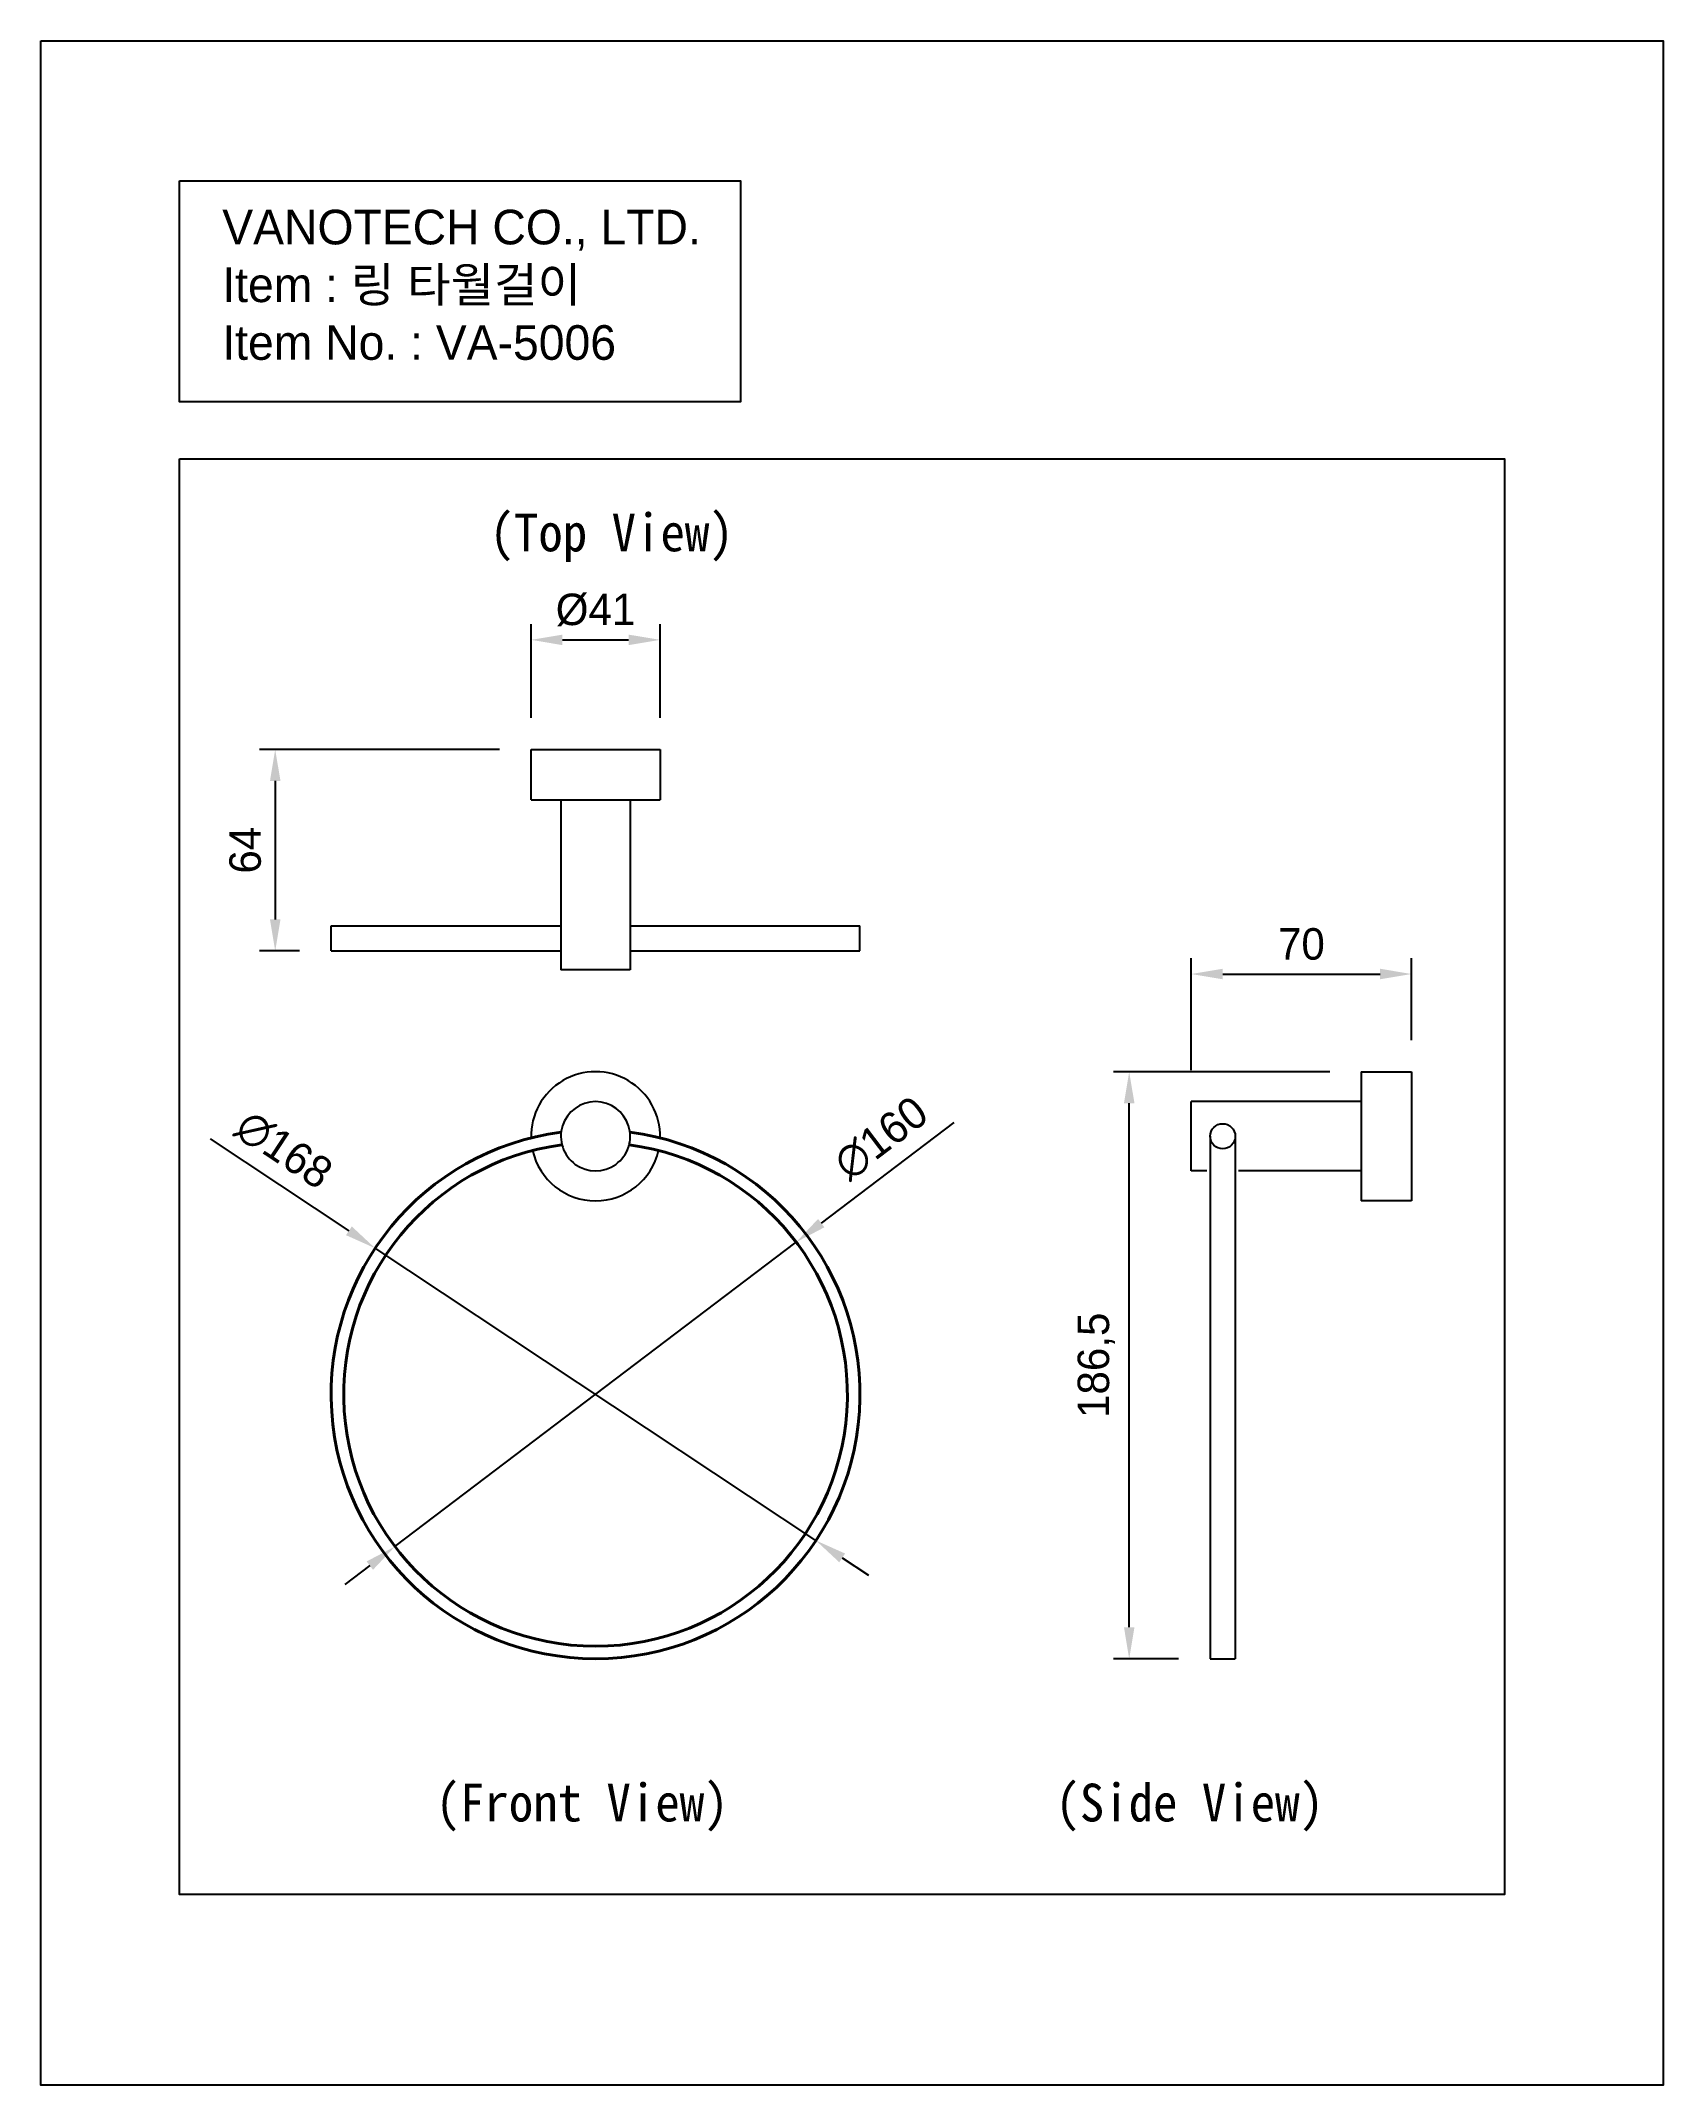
# Model space of a CAD drawing. Header units: millimetres. Extents: x 4252 to 4767, y 489 to 1139.
import ezdxf

# ---------------------------------------------------------------- set-up
doc = ezdxf.new("R2010")
doc.units = ezdxf.units.MM
doc.header["$LTSCALE"] = 30
doc.styles.get("Standard").update_dxf_attribs({"font": ''})
doc.styles.add('스타일', font='NGULIM.TTF', dxfattribs={"height": 10})
doc.styles.get('Standard').set_extended_font_data('Haansoft Batang')
doc.dimstyles.new('도면치수', dxfattribs={"dimtxt": 20, "dimasz": 2.5, "dimexe": 10, "dimexo": 20, "dimgap": 10, "dimtad": 2, "dimtxsty": 'Standard', "dimcen": 10, "dimadec": 0, "dimazin": 0, "dimtfac": 1, "dimtmove": 0, "dimatfit": 3, "dimfxl": 1, "dimarcsym": 0})

# ---------------------------------------------------------------- blocks, each defined once
blk = doc.blocks.new('*D1')
at = {"color": 0, "lineweight": -2, "transparency": 16777216}
for p, q in [((4407.73, 923.4), (4407.73, 953.22)), ((4417.73, 948.22), (4438.73, 948.22)), ((4448.73, 923.4), (4448.73, 953.22))]:
    blk.add_line(p, q, dxfattribs=at)
at = {"color": 0, "transparency": 16777216}
for points in [[(4417.73, 949.88), (4417.73, 946.55), (4407.73, 948.22)], [(4438.73, 949.88), (4438.73, 946.55), (4448.73, 948.22)]]:
    blk.add_solid(points, dxfattribs=at)
at = {"layer": 'Defpoints', "color": 0, "transparency": 16777216}
for p in [(4448.73, 948.22), (4407.73, 913.4), (4448.73, 913.4)]:
    blk.add_point(p, dxfattribs=at)
at = {"color": 7, "transparency": 16777216, "insert": (4428.23, 957.72), "char_height": 10, "attachment_point": 5}
blk.add_mtext('%%C41', dxfattribs=at)
blk = doc.blocks.new('*D2')
at = {"color": 0, "lineweight": -2, "transparency": 16777216}
for p, q in [((4661.46, 811.02), (4592.75, 811.02)), ((4597.75, 634.52), (4597.75, 801.02)), ((4613.46, 624.52), (4592.75, 624.52))]:
    blk.add_line(p, q, dxfattribs=at)
at = {"color": 0, "transparency": 16777216}
for points in [[(4596.09, 801.02), (4599.42, 801.02), (4597.75, 811.02)], [(4596.09, 634.52), (4599.42, 634.52), (4597.75, 624.52)]]:
    blk.add_solid(points, dxfattribs=at)
at = {"layer": 'Defpoints', "color": 0, "transparency": 16777216}
for p in [(4597.75, 811.02), (4671.46, 811.02), (4623.46, 624.52)]:
    blk.add_point(p, dxfattribs=at)
at = {"color": 7, "transparency": 16777216, "insert": (4587.3, 717.77), "char_height": 10, "attachment_point": 5, "rotation": 90}
blk.add_mtext('186,5', dxfattribs=at)
blk = doc.blocks.new('*D4')
at = {"color": 0, "lineweight": -2, "transparency": 16777216}
for p, q in [((4397.73, 913.4), (4321.47, 913.4)), ((4326.47, 903.4), (4326.47, 859.4)), ((4334.23, 849.4), (4321.47, 849.4))]:
    blk.add_line(p, q, dxfattribs=at)
at = {"color": 0, "transparency": 16777216}
for points in [[(4324.81, 903.4), (4328.14, 903.4), (4326.47, 913.4)], [(4324.81, 859.4), (4328.14, 859.4), (4326.47, 849.4)]]:
    blk.add_solid(points, dxfattribs=at)
at = {"layer": 'Defpoints', "color": 0, "transparency": 16777216}
for p in [(4407.73, 913.4), (4326.47, 849.4), (4344.23, 849.4)]:
    blk.add_point(p, dxfattribs=at)
at = {"color": 7, "transparency": 16777216, "insert": (4316.97, 881.4), "char_height": 10, "attachment_point": 5, "rotation": 90}
blk.add_mtext('64', dxfattribs=at)
blk = doc.blocks.new('*D8')
at = {"color": 0, "lineweight": -2, "transparency": 16777216}
for p, q in [((4617.46, 811.52), (4617.46, 847.06)), ((4687.46, 821.02), (4687.46, 847.06)), ((4627.46, 842.06), (4677.46, 842.06))]:
    blk.add_line(p, q, dxfattribs=at)
at = {"color": 0, "transparency": 16777216}
for points in [[(4627.46, 843.73), (4627.46, 840.39), (4617.46, 842.06)], [(4677.46, 843.73), (4677.46, 840.39), (4687.46, 842.06)]]:
    blk.add_solid(points, dxfattribs=at)
at = {"layer": 'Defpoints', "color": 0, "transparency": 16777216}
for p in [(4687.46, 842.06), (4687.46, 811.02), (4617.46, 801.52)]:
    blk.add_point(p, dxfattribs=at)
at = {"color": 7, "transparency": 16777216, "insert": (4652.46, 851.56), "char_height": 10, "attachment_point": 5}
blk.add_mtext('70', dxfattribs=at)
blk = doc.blocks.new('*D9')
at = {"color": 0, "lineweight": -2, "transparency": 16777216}
for p, q in [((4305.84, 789.69), (4349.89, 760.48)), ((4498.23, 662.1), (4358.22, 754.95)), ((4506.57, 656.57), (4514.9, 651.05))]:
    blk.add_line(p, q, dxfattribs=at)
at = {"color": 0, "transparency": 16777216}
for points in [[(4350.81, 761.86), (4348.97, 759.09), (4358.22, 754.95)], [(4507.49, 657.96), (4505.65, 655.18), (4498.23, 662.1)]]:
    blk.add_solid(points, dxfattribs=at)
at = {"layer": 'Defpoints', "color": 0, "transparency": 16777216}
for p in [(4358.22, 754.95), (4498.23, 662.1)]:
    blk.add_point(p, dxfattribs=at)
at = {"color": 7, "transparency": 16777216, "insert": (4329.22, 786.18), "char_height": 10, "attachment_point": 5, "rotation": 326.44962}
blk.add_mtext('∅168', dxfattribs=at)
blk = doc.blocks.new('*D10')
at = {"color": 0, "lineweight": -2, "transparency": 16777216}
for p, q in [((4542.04, 794.87), (4499.93, 762.92)), ((4364.5, 660.17), (4491.96, 756.88)), ((4356.53, 654.12), (4348.56, 648.08))]:
    blk.add_line(p, q, dxfattribs=at)
at = {"color": 0, "transparency": 16777216}
for points in [[(4498.92, 764.25), (4500.93, 761.6), (4491.96, 756.88)], [(4355.52, 655.45), (4357.54, 652.8), (4364.5, 660.17)]]:
    blk.add_solid(points, dxfattribs=at)
at = {"layer": 'Defpoints', "color": 0, "transparency": 16777216}
for p in [(4491.96, 756.88), (4364.5, 660.17)]:
    blk.add_point(p, dxfattribs=at)
at = {"color": 7, "transparency": 16777216, "insert": (4518.92, 789.89), "char_height": 10, "attachment_point": 5, "rotation": 37.18854}
blk.add_mtext('∅160', dxfattribs=at)

msp = doc.modelspace()

# ---------------------------------------------------------------- linework, layer by layer
for p, q in [((4407.73, 897.4), (4407.73, 913.4)), ((4407.73, 913.4), (4448.73, 913.4)), ((4448.73, 913.4), (4448.73, 897.4)), ((4407.73, 897.4), (4439.23, 897.4)), ((4417.23, 897.4), (4417.23, 843.4)), ((4439.23, 897.4), (4448.73, 897.4)), ((4439.23, 897.4), (4439.23, 843.4)), ((4344.23, 849.4), (4344.23, 857.4)), ((4344.23, 857.4), (4417.23, 857.4)), ((4439.23, 857.4), (4512.23, 857.4)), ((4512.23, 849.4), (4512.23, 857.4)), ((4344.23, 849.4), (4417.23, 849.4)), ((4439.23, 849.4), (4512.23, 849.4)), ((4439.23, 848.4), (4439.23, 843.4)), ((4439.23, 843.4), (4417.23, 843.4)), ((4671.46, 811.02), (4687.46, 811.02)), ((4671.46, 811.02), (4671.46, 779.52)), ((4687.46, 811.02), (4687.46, 770.02)), ((4617.46, 779.52), (4617.46, 801.52)), ((4671.46, 801.52), (4617.46, 801.52)), ((4623.46, 790.52), (4623.46, 624.52)), ((4631.46, 790.52), (4631.46, 624.52)), ((4622.46, 779.52), (4617.46, 779.52)), ((4671.46, 779.52), (4632.46, 779.52)), ((4671.46, 779.52), (4671.46, 770.02)), ((4687.46, 770.02), (4671.46, 770.02)), ((4623.46, 624.52), (4631.46, 624.52))]:
    msp.add_line(p, q)
at = {"color": 4}
msp.add_lwpolyline([(4252.03, 1138.51), (4767.35, 1138.51), (4767.35, 489.08), (4252.03, 489.08)], close=True, dxfattribs=at)
at = {"color": 3}
msp.add_lwpolyline([(4296.02, 1094.03), (4474.32, 1094.03), (4474.32, 1023.82), (4296.02, 1023.82)], close=True, dxfattribs=at)
at = {"color": 6}
msp.add_lwpolyline([(4296.02, 1005.68), (4717.02, 1005.68), (4717.02, 549.67), (4296.02, 549.67)], close=True, dxfattribs=at)
msp.add_circle((4627.46, 790.52), 4)
for radius, start, end in [(20.5, 358.49803, 181.50197), (11, 17.43195, 162.56805), (11, 162.56805, 17.43195), (20.5, 192.78747, 347.21253)]:
    msp.add_arc((4428.23, 790.52), radius, start, end)
at = {"lineweight": 40}
for radius, start, end in [(84, 97.47262, 82.52738), (80, 97.65764, 82.34236)]:
    msp.add_arc((4428.23, 708.52), radius, start, end, dxfattribs=at)

# ---------------------------------------------------------------- texts
at = {"color": 3, "insert": (4309.65, 1084.86), "char_height": 11, "width": 363.4032, "attachment_point": 1, "style": '스타일'}
msp.add_mtext('\\pt44;{\\C6;VANOTECH CO., LTD.\\P\\ptz;\\C256;Item : 링 타월걸이\\PItem No. : VA-5006}', dxfattribs=at)
at = {"char_height": 12, "width": 428.8466, "attachment_point": 1}
for s, insert in [('{\\fGulimChe|b0|i0|c129|p49;(Top View)}', (4394.56, 988.35)), ('{\\fGulimChe|b0|i0|c129|p49;(Front View)}', (4377.41, 584.85)), ('{\\fGulimChe|b0|i0|c129|p49;(Side View)}', (4574.3, 584.85))]:
    msp.add_mtext(s, dxfattribs=dict(at, insert=insert))

# ---------------------------------------------------------------- dimensions: what is measured, and where the dimension line sits
at = {"color": 5}
dim = msp.add_linear_dim(base=(4448.73, 948.22), p1=(4407.73, 913.4), p2=(4448.73, 913.4), text='%%C<>', dimstyle='도면치수', override={"dimscale": 0.5, "dimtxt": 20, "dimasz": 20, "dimgap": 9, "dimtad": 1, "dimdec": 1, "dimclrt": 7, "dimtdec": 1}, dxfattribs=at)
dim.commit()
dim.dimension.update_dxf_attribs({"geometry": '*D1', "text_midpoint": (4428.23, 957.72)})
for base, p1, p2, picture, middle in [((4326.47, 849.4), (4407.73, 913.4), (4344.23, 849.4), '*D4', (4326.47, 881.4)), ((4597.75, 811.02), (4623.46, 624.52), (4671.46, 811.02), '*D2', (4597.75, 717.77))]:
    dim = msp.add_linear_dim(base=base, p1=p1, p2=p2, angle=90, dimstyle='도면치수', override={"dimscale": 0.5, "dimasz": 20, "dimgap": 9, "dimtad": 1, "dimdec": 1, "dimclrt": 7, "dimtdec": 1}, dxfattribs=at)
    dim.commit()
    dim.dimension.update_dxf_attribs({"geometry": picture, "text_midpoint": middle, "dimtype": 160})
dim = msp.add_linear_dim(base=(4687.46, 842.06), p1=(4617.46, 801.52), p2=(4687.46, 811.02), dimstyle='도면치수', override={"dimscale": 0.5, "dimtxt": 20, "dimasz": 20, "dimgap": 9, "dimtad": 1, "dimdec": 1, "dimclrt": 7, "dimtdec": 1}, dxfattribs=at)
dim.commit()
dim.dimension.update_dxf_attribs({"geometry": '*D8', "text_midpoint": (4652.46, 842.06), "dimtype": 160})
for p1, p2, picture, middle in [((4364.5, 660.17), (4491.96, 756.88), '*D10', (4518.92, 789.89)), ((4498.23, 662.1), (4358.22, 754.95), '*D9', (4329.22, 786.18))]:
    dim = msp.add_diameter_dim_2p(p1=p1, p2=p2, dimstyle='도면치수', override={"dimscale": 0.5, "dimasz": 20, "dimtad": 1, "dimdec": 1, "dimclrt": 7, "dimtdec": 1}, dxfattribs=at)
    dim.commit()
    dim.dimension.update_dxf_attribs({"geometry": picture, "text_midpoint": middle})

doc.saveas('drawing.dxf')
